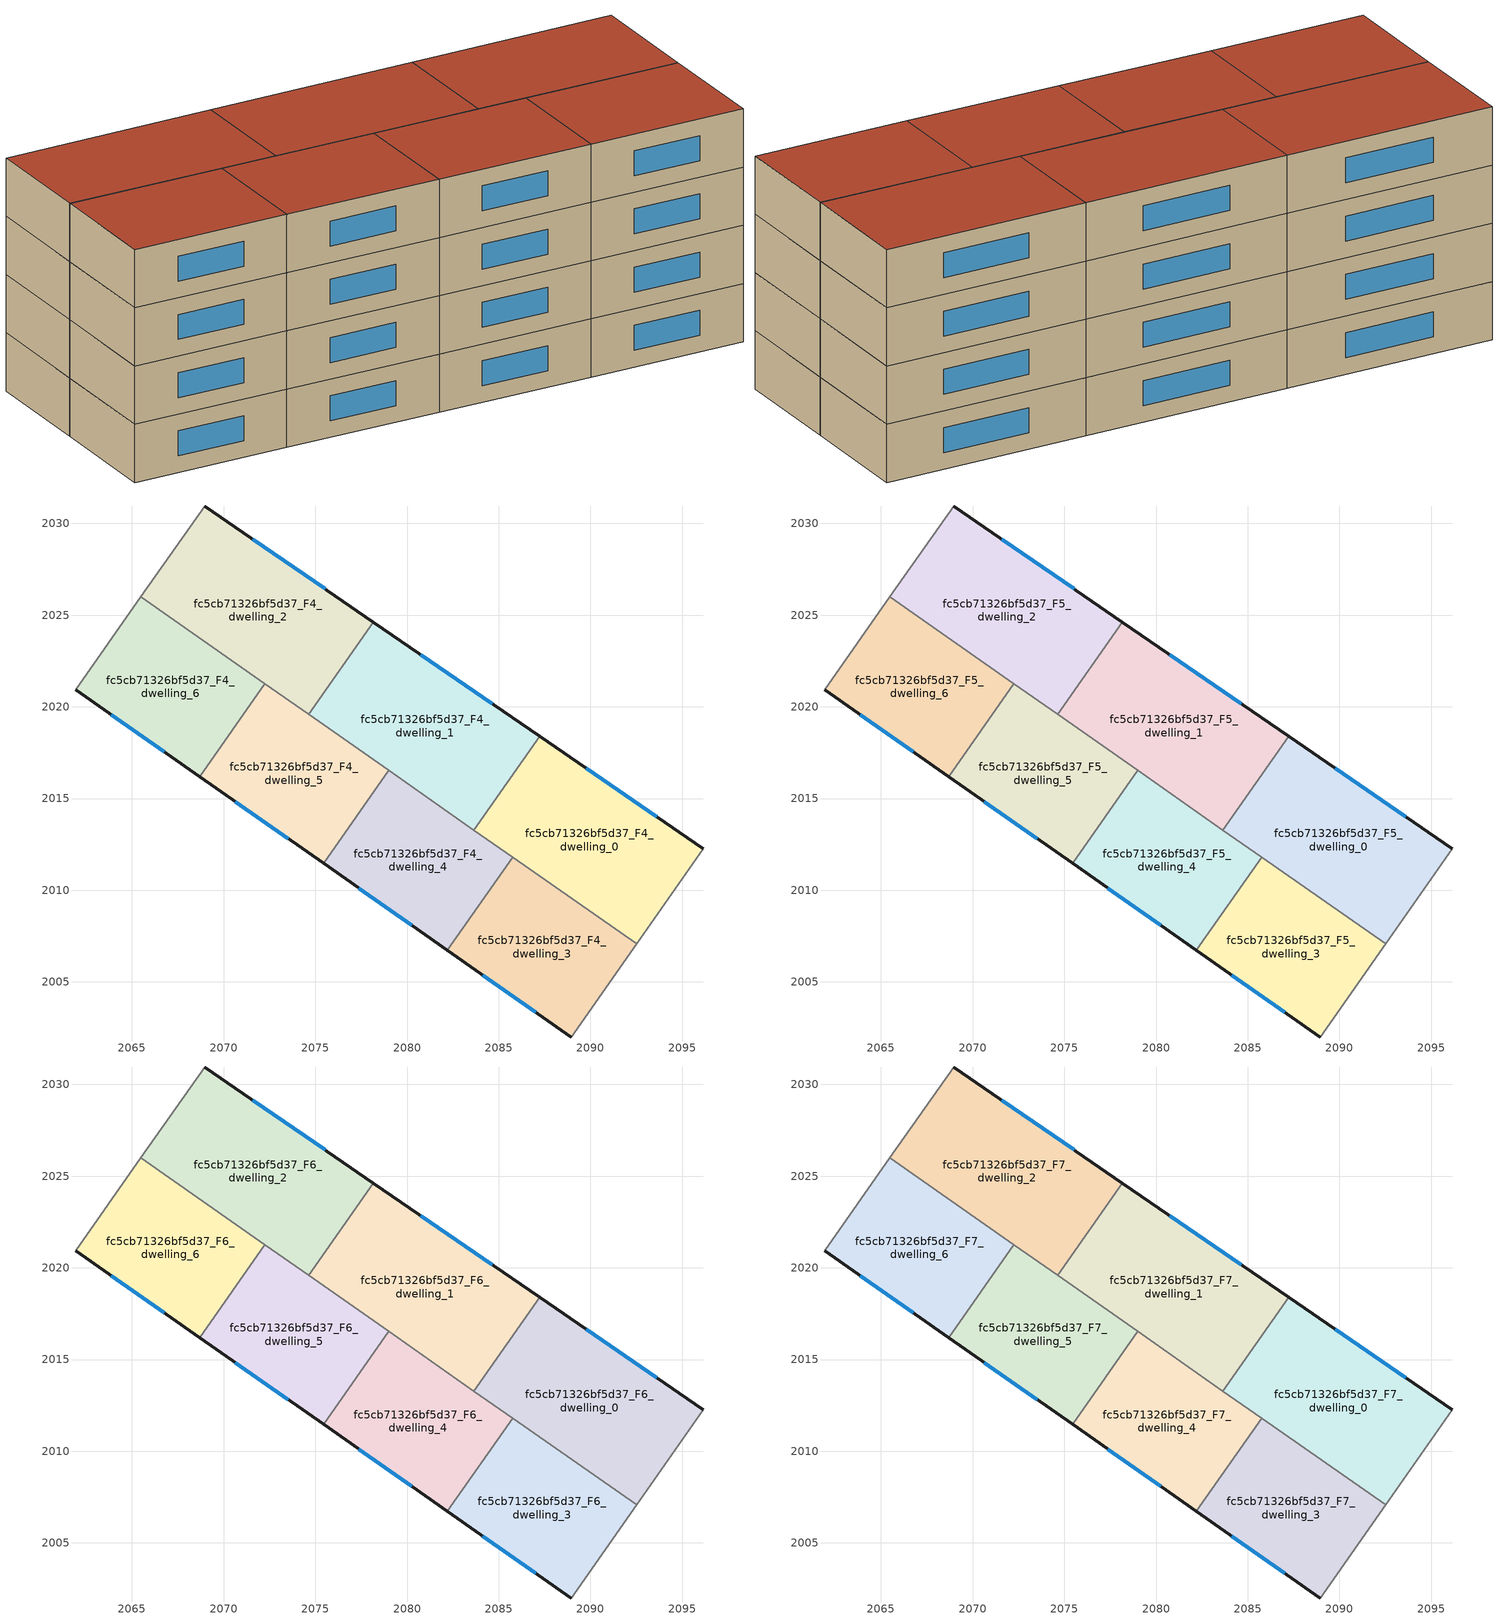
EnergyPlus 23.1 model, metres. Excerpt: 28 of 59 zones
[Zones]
fc5cb71326bf5d37_F4_dwelling_0
 floor to fc5cb71326bf5d37_F3_dwelling_0 (EU_floor_Construction): 2096.16,2012.26 2092.52,2007.07 2083.65,2013.28 2087.23,2018.4 z12
 wall outside (EU_wall_Construction): 2096.16,2012.26 2087.23,2018.4 z12:15
 wall adiabatic (EU_wall_Construction): 2092.52,2007.07 2096.16,2012.26 z12:15
 wall to fc5cb71326bf5d37_F4_dwelling_1 (EU_wall_Construction): 2087.23,2018.4 2083.65,2013.28 z12:15
 wall to fc5cb71326bf5d37_F4_dwelling_3 (EU_wall_Construction): 2085.76,2011.8 2092.52,2007.07 z12:15
 wall to fc5cb71326bf5d37_F4_dwelling_4 (EU_wall_Construction): 2083.65,2013.28 2085.76,2011.8 z12:15
 window (EU_Window_Construction): 2093.61,2014.01 2089.78,2016.64 z12.86:14.14
fc5cb71326bf5d37_F4_dwelling_1
 floor to fc5cb71326bf5d37_F3_dwelling_1 (EU_floor_Construction): 2087.23,2018.4 2083.65,2013.28 2074.64,2019.59 2078.17,2024.62 z12
 wall outside (EU_wall_Construction): 2087.23,2018.4 2078.17,2024.62 z12:15
 wall to fc5cb71326bf5d37_F4_dwelling_2 (EU_wall_Construction): 2078.17,2024.62 2074.64,2019.59 z12:15
 wall to fc5cb71326bf5d37_F4_dwelling_4 (EU_wall_Construction): 2079,2016.53 2083.65,2013.28 z12:15
 wall to fc5cb71326bf5d37_F4_dwelling_5 (EU_wall_Construction): 2074.64,2019.59 2079,2016.53 z12:15
 window (EU_Window_Construction): 2084.64,2020.18 2080.76,2022.84 z12.86:14.14
fc5cb71326bf5d37_F4_dwelling_2
 floor to fc5cb71326bf5d37_F3_dwelling_2 (EU_floor_Construction): 2078.17,2024.62 2074.64,2019.59 2065.49,2026 2068.97,2030.95 z12
 wall outside (EU_wall_Construction): 2078.17,2024.62 2068.97,2030.95 z12:15
 wall adiabatic (EU_wall_Construction): 2068.97,2030.95 2065.49,2026 z12:15
 wall to fc5cb71326bf5d37_F4_dwelling_6 (EU_wall_Construction): 2065.49,2026 2072.25,2021.27 z12:15
 wall to fc5cb71326bf5d37_F4_dwelling_5 (EU_wall_Construction): 2072.25,2021.27 2074.64,2019.59 z12:15
 window (EU_Window_Construction): 2075.54,2026.43 2071.6,2029.14 z12.86:14.14
fc5cb71326bf5d37_F4_dwelling_3
 floor to fc5cb71326bf5d37_F3_dwelling_3 (EU_floor_Construction): 2092.52,2007.07 2088.96,2002 2082.2,2006.72 2085.76,2011.8 z12
 wall outside (EU_wall_Construction): 2082.2,2006.72 2088.96,2002 z12:15
 wall adiabatic (EU_wall_Construction): 2088.96,2002 2092.52,2007.07 z12:15
 wall to fc5cb71326bf5d37_F4_dwelling_4 (EU_wall_Construction): 2085.76,2011.8 2082.2,2006.72 z12:15
 window (EU_Window_Construction): 2084.13,2005.37 2087.03,2003.35 z12.86:14.14
fc5cb71326bf5d37_F4_dwelling_4
 floor to fc5cb71326bf5d37_F3_dwelling_4 (EU_floor_Construction): 2085.76,2011.8 2082.2,2006.72 2075.45,2011.46 2079,2016.53 z12
 wall outside (EU_wall_Construction): 2075.45,2011.46 2082.2,2006.72 z12:15
 wall to fc5cb71326bf5d37_F4_dwelling_5 (EU_wall_Construction): 2079,2016.53 2075.45,2011.46 z12:15
 window (EU_Window_Construction): 2077.38,2010.11 2080.27,2008.08 z12.86:14.14
fc5cb71326bf5d37_F4_dwelling_5
 floor to fc5cb71326bf5d37_F3_dwelling_5 (EU_floor_Construction): 2079,2016.53 2075.45,2011.46 2068.69,2016.19 2072.25,2021.26 z12
 wall outside (EU_wall_Construction): 2068.69,2016.19 2075.45,2011.46 z12:15
 wall to fc5cb71326bf5d37_F4_dwelling_6 (EU_wall_Construction): 2072.25,2021.26 2068.69,2016.19 z12:15
 window (EU_Window_Construction): 2070.62,2014.84 2073.52,2012.81 z12.86:14.14
fc5cb71326bf5d37_F4_dwelling_6
 floor to fc5cb71326bf5d37_F3_dwelling_6 (EU_floor_Construction): 2072.25,2021.26 2068.69,2016.19 2061.93,2020.92 2065.49,2026 z12
 wall outside (EU_wall_Construction): 2061.93,2020.92 2068.69,2016.19 z12:15
 wall adiabatic (EU_wall_Construction): 2065.49,2026 2061.93,2020.92 z12:15
 window (EU_Window_Construction): 2063.86,2019.57 2066.76,2017.54 z12.86:14.14
fc5cb71326bf5d37_F5_dwelling_0
 floor to fc5cb71326bf5d37_F4_dwelling_0 (EU_floor_Construction): 2096.16,2012.26 2092.52,2007.07 2083.65,2013.28 2087.23,2018.4 z15
 wall outside (EU_wall_Construction): 2096.16,2012.26 2087.23,2018.4 z15:18
 wall adiabatic (EU_wall_Construction): 2092.52,2007.07 2096.16,2012.26 z15:18
 wall to fc5cb71326bf5d37_F5_dwelling_1 (EU_wall_Construction): 2087.23,2018.4 2083.65,2013.28 z15:18
 wall to fc5cb71326bf5d37_F5_dwelling_3 (EU_wall_Construction): 2085.76,2011.8 2092.52,2007.07 z15:18
 wall to fc5cb71326bf5d37_F5_dwelling_4 (EU_wall_Construction): 2083.65,2013.28 2085.76,2011.8 z15:18
 window (EU_Window_Construction): 2093.61,2014.01 2089.78,2016.64 z15.86:17.14
fc5cb71326bf5d37_F5_dwelling_1
 floor to fc5cb71326bf5d37_F4_dwelling_1 (EU_floor_Construction): 2087.23,2018.4 2083.65,2013.28 2074.64,2019.59 2078.17,2024.62 z15
 wall outside (EU_wall_Construction): 2087.23,2018.4 2078.17,2024.62 z15:18
 wall to fc5cb71326bf5d37_F5_dwelling_2 (EU_wall_Construction): 2078.17,2024.62 2074.64,2019.59 z15:18
 wall to fc5cb71326bf5d37_F5_dwelling_4 (EU_wall_Construction): 2079,2016.53 2083.65,2013.28 z15:18
 wall to fc5cb71326bf5d37_F5_dwelling_5 (EU_wall_Construction): 2074.64,2019.59 2079,2016.53 z15:18
 window (EU_Window_Construction): 2084.64,2020.18 2080.76,2022.84 z15.86:17.14
fc5cb71326bf5d37_F5_dwelling_2
 floor to fc5cb71326bf5d37_F4_dwelling_2 (EU_floor_Construction): 2078.17,2024.62 2074.64,2019.59 2065.49,2026 2068.97,2030.95 z15
 wall outside (EU_wall_Construction): 2078.17,2024.62 2068.97,2030.95 z15:18
 wall adiabatic (EU_wall_Construction): 2068.97,2030.95 2065.49,2026 z15:18
 wall to fc5cb71326bf5d37_F5_dwelling_6 (EU_wall_Construction): 2065.49,2026 2072.25,2021.27 z15:18
 wall to fc5cb71326bf5d37_F5_dwelling_5 (EU_wall_Construction): 2072.25,2021.27 2074.64,2019.59 z15:18
 window (EU_Window_Construction): 2075.54,2026.43 2071.6,2029.14 z15.86:17.14
fc5cb71326bf5d37_F5_dwelling_3
 floor to fc5cb71326bf5d37_F4_dwelling_3 (EU_floor_Construction): 2092.52,2007.07 2088.96,2002 2082.2,2006.72 2085.76,2011.8 z15
 wall outside (EU_wall_Construction): 2082.2,2006.72 2088.96,2002 z15:18
 wall adiabatic (EU_wall_Construction): 2088.96,2002 2092.52,2007.07 z15:18
 wall to fc5cb71326bf5d37_F5_dwelling_4 (EU_wall_Construction): 2085.76,2011.8 2082.2,2006.72 z15:18
 window (EU_Window_Construction): 2084.13,2005.37 2087.03,2003.35 z15.86:17.14
fc5cb71326bf5d37_F5_dwelling_4
 floor to fc5cb71326bf5d37_F4_dwelling_4 (EU_floor_Construction): 2085.76,2011.8 2082.2,2006.72 2075.45,2011.46 2079,2016.53 z15
 wall outside (EU_wall_Construction): 2075.45,2011.46 2082.2,2006.72 z15:18
 wall to fc5cb71326bf5d37_F5_dwelling_5 (EU_wall_Construction): 2079,2016.53 2075.45,2011.46 z15:18
 window (EU_Window_Construction): 2077.38,2010.11 2080.27,2008.08 z15.86:17.14
fc5cb71326bf5d37_F5_dwelling_5
 floor to fc5cb71326bf5d37_F4_dwelling_5 (EU_floor_Construction): 2079,2016.53 2075.45,2011.46 2068.69,2016.19 2072.25,2021.26 z15
 wall outside (EU_wall_Construction): 2068.69,2016.19 2075.45,2011.46 z15:18
 wall to fc5cb71326bf5d37_F5_dwelling_6 (EU_wall_Construction): 2072.25,2021.26 2068.69,2016.19 z15:18
 window (EU_Window_Construction): 2070.62,2014.84 2073.52,2012.81 z15.86:17.14
fc5cb71326bf5d37_F5_dwelling_6
 floor to fc5cb71326bf5d37_F4_dwelling_6 (EU_floor_Construction): 2072.25,2021.26 2068.69,2016.19 2061.93,2020.92 2065.49,2026 z15
 wall outside (EU_wall_Construction): 2061.93,2020.92 2068.69,2016.19 z15:18
 wall adiabatic (EU_wall_Construction): 2065.49,2026 2061.93,2020.92 z15:18
 window (EU_Window_Construction): 2063.86,2019.57 2066.76,2017.54 z15.86:17.14
fc5cb71326bf5d37_F6_dwelling_0
 floor to fc5cb71326bf5d37_F5_dwelling_0 (EU_floor_Construction): 2096.16,2012.26 2092.52,2007.07 2083.65,2013.28 2087.23,2018.4 z18
 wall outside (EU_wall_Construction): 2096.16,2012.26 2087.23,2018.4 z18:21
 wall adiabatic (EU_wall_Construction): 2092.52,2007.07 2096.16,2012.26 z18:21
 wall to fc5cb71326bf5d37_F6_dwelling_1 (EU_wall_Construction): 2087.23,2018.4 2083.65,2013.28 z18:21
 wall to fc5cb71326bf5d37_F6_dwelling_3 (EU_wall_Construction): 2085.76,2011.8 2092.52,2007.07 z18:21
 wall to fc5cb71326bf5d37_F6_dwelling_4 (EU_wall_Construction): 2083.65,2013.28 2085.76,2011.8 z18:21
 window (EU_Window_Construction): 2093.61,2014.01 2089.78,2016.64 z18.86:20.14
fc5cb71326bf5d37_F6_dwelling_1
 floor to fc5cb71326bf5d37_F5_dwelling_1 (EU_floor_Construction): 2087.23,2018.4 2083.65,2013.28 2074.64,2019.59 2078.17,2024.62 z18
 wall outside (EU_wall_Construction): 2087.23,2018.4 2078.17,2024.62 z18:21
 wall to fc5cb71326bf5d37_F6_dwelling_2 (EU_wall_Construction): 2078.17,2024.62 2074.64,2019.59 z18:21
 wall to fc5cb71326bf5d37_F6_dwelling_4 (EU_wall_Construction): 2079,2016.53 2083.65,2013.28 z18:21
 wall to fc5cb71326bf5d37_F6_dwelling_5 (EU_wall_Construction): 2074.64,2019.59 2079,2016.53 z18:21
 window (EU_Window_Construction): 2084.64,2020.18 2080.76,2022.84 z18.86:20.14
fc5cb71326bf5d37_F6_dwelling_2
 floor to fc5cb71326bf5d37_F5_dwelling_2 (EU_floor_Construction): 2078.17,2024.62 2074.64,2019.59 2065.49,2026 2068.97,2030.95 z18
 wall outside (EU_wall_Construction): 2078.17,2024.62 2068.97,2030.95 z18:21
 wall adiabatic (EU_wall_Construction): 2068.97,2030.95 2065.49,2026 z18:21
 wall to fc5cb71326bf5d37_F6_dwelling_6 (EU_wall_Construction): 2065.49,2026 2072.25,2021.27 z18:21
 wall to fc5cb71326bf5d37_F6_dwelling_5 (EU_wall_Construction): 2072.25,2021.27 2074.64,2019.59 z18:21
 window (EU_Window_Construction): 2075.54,2026.43 2071.6,2029.14 z18.86:20.14
fc5cb71326bf5d37_F6_dwelling_3
 floor to fc5cb71326bf5d37_F5_dwelling_3 (EU_floor_Construction): 2092.52,2007.07 2088.96,2002 2082.2,2006.72 2085.76,2011.8 z18
 wall outside (EU_wall_Construction): 2082.2,2006.72 2088.96,2002 z18:21
 wall adiabatic (EU_wall_Construction): 2088.96,2002 2092.52,2007.07 z18:21
 wall to fc5cb71326bf5d37_F6_dwelling_4 (EU_wall_Construction): 2085.76,2011.8 2082.2,2006.72 z18:21
 window (EU_Window_Construction): 2084.13,2005.37 2087.03,2003.35 z18.86:20.14
fc5cb71326bf5d37_F6_dwelling_4
 floor to fc5cb71326bf5d37_F5_dwelling_4 (EU_floor_Construction): 2085.76,2011.8 2082.2,2006.72 2075.45,2011.46 2079,2016.53 z18
 wall outside (EU_wall_Construction): 2075.45,2011.46 2082.2,2006.72 z18:21
 wall to fc5cb71326bf5d37_F6_dwelling_5 (EU_wall_Construction): 2079,2016.53 2075.45,2011.46 z18:21
 window (EU_Window_Construction): 2077.38,2010.11 2080.27,2008.08 z18.86:20.14
fc5cb71326bf5d37_F6_dwelling_5
 floor to fc5cb71326bf5d37_F5_dwelling_5 (EU_floor_Construction): 2079,2016.53 2075.45,2011.46 2068.69,2016.19 2072.25,2021.26 z18
 wall outside (EU_wall_Construction): 2068.69,2016.19 2075.45,2011.46 z18:21
 wall to fc5cb71326bf5d37_F6_dwelling_6 (EU_wall_Construction): 2072.25,2021.26 2068.69,2016.19 z18:21
 window (EU_Window_Construction): 2070.62,2014.84 2073.52,2012.81 z18.86:20.14
fc5cb71326bf5d37_F6_dwelling_6
 floor to fc5cb71326bf5d37_F5_dwelling_6 (EU_floor_Construction): 2072.25,2021.26 2068.69,2016.19 2061.93,2020.92 2065.49,2026 z18
 wall outside (EU_wall_Construction): 2061.93,2020.92 2068.69,2016.19 z18:21
 wall adiabatic (EU_wall_Construction): 2065.49,2026 2061.93,2020.92 z18:21
 window (EU_Window_Construction): 2063.86,2019.57 2066.76,2017.54 z18.86:20.14
fc5cb71326bf5d37_F7_dwelling_0
 floor to fc5cb71326bf5d37_F6_dwelling_0 (EU_floor_Construction): 2096.16,2012.26 2092.52,2007.07 2083.65,2013.28 2087.23,2018.4 z21
 wall outside (EU_wall_Construction): 2096.16,2012.26 2087.23,2018.4 z21:24
 wall adiabatic (EU_wall_Construction): 2092.52,2007.07 2096.16,2012.26 z21:24
 wall to fc5cb71326bf5d37_F7_dwelling_1 (EU_wall_Construction): 2087.23,2018.4 2083.65,2013.28 z21:24
 wall to fc5cb71326bf5d37_F7_dwelling_3 (EU_wall_Construction): 2085.76,2011.8 2092.52,2007.07 z21:24
 wall to fc5cb71326bf5d37_F7_dwelling_4 (EU_wall_Construction): 2083.65,2013.28 2085.76,2011.8 z21:24
 window (EU_Window_Construction): 2093.61,2014.01 2089.78,2016.64 z21.86:23.14
 roof outside (EU_roof_Construction): 2092.52,2007.07 2096.16,2012.26 2087.23,2018.4 2083.65,2013.28 z24
fc5cb71326bf5d37_F7_dwelling_1
 floor to fc5cb71326bf5d37_F6_dwelling_1 (EU_floor_Construction): 2087.23,2018.4 2083.65,2013.28 2074.64,2019.59 2078.17,2024.62 z21
 wall outside (EU_wall_Construction): 2087.23,2018.4 2078.17,2024.62 z21:24
 wall to fc5cb71326bf5d37_F7_dwelling_2 (EU_wall_Construction): 2078.17,2024.62 2074.64,2019.59 z21:24
 wall to fc5cb71326bf5d37_F7_dwelling_4 (EU_wall_Construction): 2079,2016.53 2083.65,2013.28 z21:24
 wall to fc5cb71326bf5d37_F7_dwelling_5 (EU_wall_Construction): 2074.64,2019.59 2079,2016.53 z21:24
 window (EU_Window_Construction): 2084.64,2020.18 2080.76,2022.84 z21.86:23.14
 roof outside (EU_roof_Construction): 2083.65,2013.28 2087.23,2018.4 2078.17,2024.62 2074.64,2019.59 z24
fc5cb71326bf5d37_F7_dwelling_2
 floor to fc5cb71326bf5d37_F6_dwelling_2 (EU_floor_Construction): 2078.17,2024.62 2074.64,2019.59 2065.49,2026 2068.97,2030.95 z21
 wall outside (EU_wall_Construction): 2078.17,2024.62 2068.97,2030.95 z21:24
 wall adiabatic (EU_wall_Construction): 2068.97,2030.95 2065.49,2026 z21:24
 wall to fc5cb71326bf5d37_F7_dwelling_6 (EU_wall_Construction): 2065.49,2026 2072.25,2021.27 z21:24
 wall to fc5cb71326bf5d37_F7_dwelling_5 (EU_wall_Construction): 2072.25,2021.27 2074.64,2019.59 z21:24
 window (EU_Window_Construction): 2075.54,2026.43 2071.6,2029.14 z21.86:23.14
 roof outside (EU_roof_Construction): 2074.64,2019.59 2078.17,2024.62 2068.97,2030.95 2065.49,2026 z24
fc5cb71326bf5d37_F7_dwelling_3
 floor to fc5cb71326bf5d37_F6_dwelling_3 (EU_floor_Construction): 2092.52,2007.07 2088.96,2002 2082.2,2006.72 2085.76,2011.8 z21
 wall outside (EU_wall_Construction): 2082.2,2006.72 2088.96,2002 z21:24
 wall adiabatic (EU_wall_Construction): 2088.96,2002 2092.52,2007.07 z21:24
 wall to fc5cb71326bf5d37_F7_dwelling_4 (EU_wall_Construction): 2085.76,2011.8 2082.2,2006.72 z21:24
 window (EU_Window_Construction): 2084.13,2005.37 2087.03,2003.35 z21.86:23.14
 roof outside (EU_roof_Construction): 2088.96,2002 2092.52,2007.07 2085.76,2011.8 2082.2,2006.72 z24
fc5cb71326bf5d37_F7_dwelling_4
 floor to fc5cb71326bf5d37_F6_dwelling_4 (EU_floor_Construction): 2085.76,2011.8 2082.2,2006.72 2075.45,2011.46 2079,2016.53 z21
 wall outside (EU_wall_Construction): 2075.45,2011.46 2082.2,2006.72 z21:24
 wall to fc5cb71326bf5d37_F7_dwelling_5 (EU_wall_Construction): 2079,2016.53 2075.45,2011.46 z21:24
 window (EU_Window_Construction): 2077.38,2010.11 2080.27,2008.08 z21.86:23.14
 roof outside (EU_roof_Construction): 2082.2,2006.72 2085.76,2011.8 2079,2016.53 2075.45,2011.46 z24
fc5cb71326bf5d37_F7_dwelling_5
 floor to fc5cb71326bf5d37_F6_dwelling_5 (EU_floor_Construction): 2079,2016.53 2075.45,2011.46 2068.69,2016.19 2072.25,2021.26 z21
 wall outside (EU_wall_Construction): 2068.69,2016.19 2075.45,2011.46 z21:24
 wall to fc5cb71326bf5d37_F7_dwelling_6 (EU_wall_Construction): 2072.25,2021.26 2068.69,2016.19 z21:24
 window (EU_Window_Construction): 2070.62,2014.84 2073.52,2012.81 z21.86:23.14
 roof outside (EU_roof_Construction): 2075.45,2011.46 2079,2016.53 2072.25,2021.26 2068.69,2016.19 z24
fc5cb71326bf5d37_F7_dwelling_6
 floor to fc5cb71326bf5d37_F6_dwelling_6 (EU_floor_Construction): 2072.25,2021.26 2068.69,2016.19 2061.93,2020.92 2065.49,2026 z21
 wall outside (EU_wall_Construction): 2061.93,2020.92 2068.69,2016.19 z21:24
 wall adiabatic (EU_wall_Construction): 2065.49,2026 2061.93,2020.92 z21:24
 window (EU_Window_Construction): 2063.86,2019.57 2066.76,2017.54 z21.86:23.14
 roof outside (EU_roof_Construction): 2068.69,2016.19 2072.25,2021.26 2065.49,2026 2061.93,2020.92 z24
[Building]
EU S2 Campaign: North Axis=0; Terrain=City; Solar Distribution=FullExterior
[Site:Location]
Helsinki-Vantaa.AP: Latitude=60.317; Longitude=24.963; Time Zone=2; Elevation=54.6
[SizingPeriod:WeatherFileDays]
AnnualSizingPeriod: Begin Month=1; Begin Day of Month=1; End Month=12; End Day of Month=31; Day of Week for Start Day=Monday; Use Weather File Daylight Saving Period=No; Use Weather File Rain and Snow Indicators=No
[MATERIAL]
EU_InternalMass_Material: Roughness=MediumRough; Thickness=0.1; Conductivity=1; Density=1800; Specific Heat=900; Thermal Absorptance=0.9; Solar Absorptance=0.7; Visible Absorptance=0.7
[MATERIAL:NOMASS] Roughness=MediumRough; Thermal Absorptance=0.9; Solar Absorptance=0.7; Visible Absorptance=0.7
Name | Thermal Resistance
EU_wall_NoMass | 1.10183
EU_roof_NoMass; EU_floor_NoMass | 1.70606
[WINDOWMATERIAL:SIMPLEGLAZINGSYSTEM]
EU_Window_SimpleGlazing: UFactor=3.11035; Solar Heat Gain Coefficient=0.8; Visible Transmittance=0.8
[CONSTRUCTION]
EU_wall_Construction: EU_wall_NoMass
EU_roof_Construction: EU_roof_NoMass
EU_floor_Construction: EU_floor_NoMass
EU_Window_Construction: EU_Window_SimpleGlazing
EU_InternalMass_Construction: EU_InternalMass_Material
[ZONE] Type=1; Multiplier=1; Ceiling Height=autocalculate; Floor Area=autocalculate; Part of Total Floor Area=Yes
Name | Volume
fc5cb71326bf5d37_F4_dwelling_0; fc5cb71326bf5d37_F5_dwelling_0; fc5cb71326bf5d37_F6_dwelling_0; fc5cb71326bf5d37_F7_dwelling_0 | 204.476
fc5cb71326bf5d37_F4_dwelling_1; fc5cb71326bf5d37_F5_dwelling_1; fc5cb71326bf5d37_F6_dwelling_1; fc5cb71326bf5d37_F7_dwelling_1 | 204.459
fc5cb71326bf5d37_F4_dwelling_2; fc5cb71326bf5d37_F5_dwelling_2; fc5cb71326bf5d37_F6_dwelling_2; fc5cb71326bf5d37_F7_dwelling_2 | 204.473
fc5cb71326bf5d37_F4_dwelling_3; fc5cb71326bf5d37_F5_dwelling_3; fc5cb71326bf5d37_F6_dwelling_3; fc5cb71326bf5d37_F7_dwelling_3; fc5cb71326bf5d37_F4_dwelling_6; fc5cb71326bf5d37_F5_dwelling_6; fc5cb71326bf5d37_F6_dwelling_6; fc5cb71326bf5d37_F7_dwelling_6 | 153.36
fc5cb71326bf5d37_F4_dwelling_4; fc5cb71326bf5d37_F5_dwelling_4; fc5cb71326bf5d37_F6_dwelling_4; fc5cb71326bf5d37_F7_dwelling_4; fc5cb71326bf5d37_F4_dwelling_5; fc5cb71326bf5d37_F5_dwelling_5; fc5cb71326bf5d37_F6_dwelling_5; fc5cb71326bf5d37_F7_dwelling_5 | 153.352
[INTERNALMASS] Construction=EU_InternalMass_Construction
Name | Zone or ZoneList | Surface Area
fc5cb71326bf5d37_F4_dwelling_0_EU_InternalMass | fc5cb71326bf5d37_F4_dwelling_0 | 68.1588
fc5cb71326bf5d37_F4_dwelling_1_EU_InternalMass | fc5cb71326bf5d37_F4_dwelling_1 | 68.1529
fc5cb71326bf5d37_F4_dwelling_2_EU_InternalMass | fc5cb71326bf5d37_F4_dwelling_2 | 68.1575
fc5cb71326bf5d37_F4_dwelling_3_EU_InternalMass | fc5cb71326bf5d37_F4_dwelling_3 | 51.1199
fc5cb71326bf5d37_F4_dwelling_4_EU_InternalMass | fc5cb71326bf5d37_F4_dwelling_4 | 51.1171
fc5cb71326bf5d37_F4_dwelling_5_EU_InternalMass | fc5cb71326bf5d37_F4_dwelling_5 | 51.1173
fc5cb71326bf5d37_F4_dwelling_6_EU_InternalMass | fc5cb71326bf5d37_F4_dwelling_6 | 51.1199
fc5cb71326bf5d37_F5_dwelling_0_EU_InternalMass | fc5cb71326bf5d37_F5_dwelling_0 | 68.1588
fc5cb71326bf5d37_F5_dwelling_1_EU_InternalMass | fc5cb71326bf5d37_F5_dwelling_1 | 68.1529
fc5cb71326bf5d37_F5_dwelling_2_EU_InternalMass | fc5cb71326bf5d37_F5_dwelling_2 | 68.1575
fc5cb71326bf5d37_F5_dwelling_3_EU_InternalMass | fc5cb71326bf5d37_F5_dwelling_3 | 51.1199
fc5cb71326bf5d37_F5_dwelling_4_EU_InternalMass | fc5cb71326bf5d37_F5_dwelling_4 | 51.1171
fc5cb71326bf5d37_F5_dwelling_5_EU_InternalMass | fc5cb71326bf5d37_F5_dwelling_5 | 51.1173
fc5cb71326bf5d37_F5_dwelling_6_EU_InternalMass | fc5cb71326bf5d37_F5_dwelling_6 | 51.1199
fc5cb71326bf5d37_F6_dwelling_0_EU_InternalMass | fc5cb71326bf5d37_F6_dwelling_0 | 68.1588
fc5cb71326bf5d37_F6_dwelling_1_EU_InternalMass | fc5cb71326bf5d37_F6_dwelling_1 | 68.1529
fc5cb71326bf5d37_F6_dwelling_2_EU_InternalMass | fc5cb71326bf5d37_F6_dwelling_2 | 68.1575
fc5cb71326bf5d37_F6_dwelling_3_EU_InternalMass | fc5cb71326bf5d37_F6_dwelling_3 | 51.1199
fc5cb71326bf5d37_F6_dwelling_4_EU_InternalMass | fc5cb71326bf5d37_F6_dwelling_4 | 51.1171
fc5cb71326bf5d37_F6_dwelling_5_EU_InternalMass | fc5cb71326bf5d37_F6_dwelling_5 | 51.1173
fc5cb71326bf5d37_F6_dwelling_6_EU_InternalMass | fc5cb71326bf5d37_F6_dwelling_6 | 51.1199
fc5cb71326bf5d37_F7_dwelling_0_EU_InternalMass | fc5cb71326bf5d37_F7_dwelling_0 | 68.1588
fc5cb71326bf5d37_F7_dwelling_1_EU_InternalMass | fc5cb71326bf5d37_F7_dwelling_1 | 68.1529
fc5cb71326bf5d37_F7_dwelling_2_EU_InternalMass | fc5cb71326bf5d37_F7_dwelling_2 | 68.1575
fc5cb71326bf5d37_F7_dwelling_3_EU_InternalMass | fc5cb71326bf5d37_F7_dwelling_3 | 51.1199
fc5cb71326bf5d37_F7_dwelling_4_EU_InternalMass | fc5cb71326bf5d37_F7_dwelling_4 | 51.1171
fc5cb71326bf5d37_F7_dwelling_5_EU_InternalMass | fc5cb71326bf5d37_F7_dwelling_5 | 51.1173
fc5cb71326bf5d37_F7_dwelling_6_EU_InternalMass | fc5cb71326bf5d37_F7_dwelling_6 | 51.1199
[OTHEREQUIPMENT] Fuel Type=Electricity; Design Level Calculation Method=Watts/Area; Power per Zone Floor Area=1; Fraction Latent=0; Fraction Radiant=0; Fraction Lost=0; Carbon Dioxide Generation Rate=0; EndUse Subcategory=EU_Step8_InternalGains
Name | Zone or ZoneList or Space or SpaceList | Schedule
EU_Step8_InternalGain_fc5cb71326bf5d37_F4_dwelling_0_f000 | fc5cb71326bf5d37_F4_dwelling_0 | EU_Step8_GainSchedule_fc5cb71326bf5d37_F4_dwelling_0_f000
EU_Step8_InternalGain_fc5cb71326bf5d37_F4_dwelling_1_f000 | fc5cb71326bf5d37_F4_dwelling_1 | EU_Step8_GainSchedule_fc5cb71326bf5d37_F4_dwelling_1_f000
EU_Step8_InternalGain_fc5cb71326bf5d37_F4_dwelling_2_f000 | fc5cb71326bf5d37_F4_dwelling_2 | EU_Step8_GainSchedule_fc5cb71326bf5d37_F4_dwelling_2_f000
EU_Step8_InternalGain_fc5cb71326bf5d37_F4_dwelling_3_f000 | fc5cb71326bf5d37_F4_dwelling_3 | EU_Step8_GainSchedule_fc5cb71326bf5d37_F4_dwelling_3_f000
EU_Step8_InternalGain_fc5cb71326bf5d37_F4_dwelling_4_f000 | fc5cb71326bf5d37_F4_dwelling_4 | EU_Step8_GainSchedule_fc5cb71326bf5d37_F4_dwelling_4_f000
EU_Step8_InternalGain_fc5cb71326bf5d37_F4_dwelling_5_f000 | fc5cb71326bf5d37_F4_dwelling_5 | EU_Step8_GainSchedule_fc5cb71326bf5d37_F4_dwelling_5_f000
EU_Step8_InternalGain_fc5cb71326bf5d37_F4_dwelling_6_f000 | fc5cb71326bf5d37_F4_dwelling_6 | EU_Step8_GainSchedule_fc5cb71326bf5d37_F4_dwelling_6_f000
EU_Step8_InternalGain_fc5cb71326bf5d37_F5_dwelling_0_f000 | fc5cb71326bf5d37_F5_dwelling_0 | EU_Step8_GainSchedule_fc5cb71326bf5d37_F5_dwelling_0_f000
EU_Step8_InternalGain_fc5cb71326bf5d37_F5_dwelling_1_f000 | fc5cb71326bf5d37_F5_dwelling_1 | EU_Step8_GainSchedule_fc5cb71326bf5d37_F5_dwelling_1_f000
EU_Step8_InternalGain_fc5cb71326bf5d37_F5_dwelling_2_f000 | fc5cb71326bf5d37_F5_dwelling_2 | EU_Step8_GainSchedule_fc5cb71326bf5d37_F5_dwelling_2_f000
EU_Step8_InternalGain_fc5cb71326bf5d37_F5_dwelling_3_f000 | fc5cb71326bf5d37_F5_dwelling_3 | EU_Step8_GainSchedule_fc5cb71326bf5d37_F5_dwelling_3_f000
EU_Step8_InternalGain_fc5cb71326bf5d37_F5_dwelling_4_f000 | fc5cb71326bf5d37_F5_dwelling_4 | EU_Step8_GainSchedule_fc5cb71326bf5d37_F5_dwelling_4_f000
EU_Step8_InternalGain_fc5cb71326bf5d37_F5_dwelling_5_f000 | fc5cb71326bf5d37_F5_dwelling_5 | EU_Step8_GainSchedule_fc5cb71326bf5d37_F5_dwelling_5_f000
EU_Step8_InternalGain_fc5cb71326bf5d37_F5_dwelling_6_f000 | fc5cb71326bf5d37_F5_dwelling_6 | EU_Step8_GainSchedule_fc5cb71326bf5d37_F5_dwelling_6_f000
EU_Step8_InternalGain_fc5cb71326bf5d37_F6_dwelling_0_f000 | fc5cb71326bf5d37_F6_dwelling_0 | EU_Step8_GainSchedule_fc5cb71326bf5d37_F6_dwelling_0_f000
EU_Step8_InternalGain_fc5cb71326bf5d37_F6_dwelling_1_f000 | fc5cb71326bf5d37_F6_dwelling_1 | EU_Step8_GainSchedule_fc5cb71326bf5d37_F6_dwelling_1_f000
EU_Step8_InternalGain_fc5cb71326bf5d37_F6_dwelling_2_f000 | fc5cb71326bf5d37_F6_dwelling_2 | EU_Step8_GainSchedule_fc5cb71326bf5d37_F6_dwelling_2_f000
EU_Step8_InternalGain_fc5cb71326bf5d37_F6_dwelling_3_f000 | fc5cb71326bf5d37_F6_dwelling_3 | EU_Step8_GainSchedule_fc5cb71326bf5d37_F6_dwelling_3_f000
EU_Step8_InternalGain_fc5cb71326bf5d37_F6_dwelling_4_f000 | fc5cb71326bf5d37_F6_dwelling_4 | EU_Step8_GainSchedule_fc5cb71326bf5d37_F6_dwelling_4_f000
EU_Step8_InternalGain_fc5cb71326bf5d37_F6_dwelling_5_f000 | fc5cb71326bf5d37_F6_dwelling_5 | EU_Step8_GainSchedule_fc5cb71326bf5d37_F6_dwelling_5_f000
EU_Step8_InternalGain_fc5cb71326bf5d37_F6_dwelling_6_f000 | fc5cb71326bf5d37_F6_dwelling_6 | EU_Step8_GainSchedule_fc5cb71326bf5d37_F6_dwelling_6_f000
EU_Step8_InternalGain_fc5cb71326bf5d37_F7_dwelling_0_f000 | fc5cb71326bf5d37_F7_dwelling_0 | EU_Step8_GainSchedule_fc5cb71326bf5d37_F7_dwelling_0_f000
EU_Step8_InternalGain_fc5cb71326bf5d37_F7_dwelling_1_f000 | fc5cb71326bf5d37_F7_dwelling_1 | EU_Step8_GainSchedule_fc5cb71326bf5d37_F7_dwelling_1_f000
EU_Step8_InternalGain_fc5cb71326bf5d37_F7_dwelling_2_f000 | fc5cb71326bf5d37_F7_dwelling_2 | EU_Step8_GainSchedule_fc5cb71326bf5d37_F7_dwelling_2_f000
EU_Step8_InternalGain_fc5cb71326bf5d37_F7_dwelling_3_f000 | fc5cb71326bf5d37_F7_dwelling_3 | EU_Step8_GainSchedule_fc5cb71326bf5d37_F7_dwelling_3_f000
EU_Step8_InternalGain_fc5cb71326bf5d37_F7_dwelling_4_f000 | fc5cb71326bf5d37_F7_dwelling_4 | EU_Step8_GainSchedule_fc5cb71326bf5d37_F7_dwelling_4_f000
EU_Step8_InternalGain_fc5cb71326bf5d37_F7_dwelling_5_f000 | fc5cb71326bf5d37_F7_dwelling_5 | EU_Step8_GainSchedule_fc5cb71326bf5d37_F7_dwelling_5_f000
EU_Step8_InternalGain_fc5cb71326bf5d37_F7_dwelling_6_f000 | fc5cb71326bf5d37_F7_dwelling_6 | EU_Step8_GainSchedule_fc5cb71326bf5d37_F7_dwelling_6_f000
[ZONEVENTILATION:DESIGNFLOWRATE] Schedule=EU_AlwaysOn; Design Flow Rate Calculation Method=AirChanges/Hour; Air Changes per Hour=0.756316; Ventilation Type=Natural; Fan Pressure Rise=0; Fan Total Efficiency=1; Constant Term Coefficient=1; Temperature Term Coefficient=0; Velocity Term Coefficient=0; Velocity Squared Term Coefficient=0; Minimum Indoor Temperature=-100; Maximum Indoor Temperature=100; Delta Temperature=-100; Minimum Outdoor Temperature=-100; Maximum Outdoor Temperature=100; Maximum Wind Speed=40
Name | Zone or ZoneList or Space or SpaceList
EU_ConstantAir_fc5cb71326bf5d37_F4_dwelling_0 | fc5cb71326bf5d37_F4_dwelling_0
EU_ConstantAir_fc5cb71326bf5d37_F4_dwelling_1 | fc5cb71326bf5d37_F4_dwelling_1
EU_ConstantAir_fc5cb71326bf5d37_F4_dwelling_2 | fc5cb71326bf5d37_F4_dwelling_2
EU_ConstantAir_fc5cb71326bf5d37_F4_dwelling_3 | fc5cb71326bf5d37_F4_dwelling_3
EU_ConstantAir_fc5cb71326bf5d37_F4_dwelling_4 | fc5cb71326bf5d37_F4_dwelling_4
EU_ConstantAir_fc5cb71326bf5d37_F4_dwelling_5 | fc5cb71326bf5d37_F4_dwelling_5
EU_ConstantAir_fc5cb71326bf5d37_F4_dwelling_6 | fc5cb71326bf5d37_F4_dwelling_6
EU_ConstantAir_fc5cb71326bf5d37_F5_dwelling_0 | fc5cb71326bf5d37_F5_dwelling_0
EU_ConstantAir_fc5cb71326bf5d37_F5_dwelling_1 | fc5cb71326bf5d37_F5_dwelling_1
EU_ConstantAir_fc5cb71326bf5d37_F5_dwelling_2 | fc5cb71326bf5d37_F5_dwelling_2
EU_ConstantAir_fc5cb71326bf5d37_F5_dwelling_3 | fc5cb71326bf5d37_F5_dwelling_3
EU_ConstantAir_fc5cb71326bf5d37_F5_dwelling_4 | fc5cb71326bf5d37_F5_dwelling_4
EU_ConstantAir_fc5cb71326bf5d37_F5_dwelling_5 | fc5cb71326bf5d37_F5_dwelling_5
EU_ConstantAir_fc5cb71326bf5d37_F5_dwelling_6 | fc5cb71326bf5d37_F5_dwelling_6
EU_ConstantAir_fc5cb71326bf5d37_F6_dwelling_0 | fc5cb71326bf5d37_F6_dwelling_0
EU_ConstantAir_fc5cb71326bf5d37_F6_dwelling_1 | fc5cb71326bf5d37_F6_dwelling_1
EU_ConstantAir_fc5cb71326bf5d37_F6_dwelling_2 | fc5cb71326bf5d37_F6_dwelling_2
EU_ConstantAir_fc5cb71326bf5d37_F6_dwelling_3 | fc5cb71326bf5d37_F6_dwelling_3
EU_ConstantAir_fc5cb71326bf5d37_F6_dwelling_4 | fc5cb71326bf5d37_F6_dwelling_4
EU_ConstantAir_fc5cb71326bf5d37_F6_dwelling_5 | fc5cb71326bf5d37_F6_dwelling_5
EU_ConstantAir_fc5cb71326bf5d37_F6_dwelling_6 | fc5cb71326bf5d37_F6_dwelling_6
EU_ConstantAir_fc5cb71326bf5d37_F7_dwelling_0 | fc5cb71326bf5d37_F7_dwelling_0
EU_ConstantAir_fc5cb71326bf5d37_F7_dwelling_1 | fc5cb71326bf5d37_F7_dwelling_1
EU_ConstantAir_fc5cb71326bf5d37_F7_dwelling_2 | fc5cb71326bf5d37_F7_dwelling_2
EU_ConstantAir_fc5cb71326bf5d37_F7_dwelling_3 | fc5cb71326bf5d37_F7_dwelling_3
EU_ConstantAir_fc5cb71326bf5d37_F7_dwelling_4 | fc5cb71326bf5d37_F7_dwelling_4
EU_ConstantAir_fc5cb71326bf5d37_F7_dwelling_5 | fc5cb71326bf5d37_F7_dwelling_5
EU_ConstantAir_fc5cb71326bf5d37_F7_dwelling_6 | fc5cb71326bf5d37_F7_dwelling_6
[HVACTEMPLATE:THERMOSTAT] Constant Heating Setpoint=20; Constant Cooling Setpoint=50
EU_HeatOnly_fc5cb71326bf5d37_F2_dwelling_5; EU_HeatOnly_fc5cb71326bf5d37_F2_dwelling_6; EU_HeatOnly_fc5cb71326bf5d37_F2_dwelling_7; EU_HeatOnly_fc5cb71326bf5d37_F3_dwelling_0; EU_HeatOnly_fc5cb71326bf5d37_F3_dwelling_1; EU_HeatOnly_fc5cb71326bf5d37_F3_dwelling_2; EU_HeatOnly_fc5cb71326bf5d37_F3_dwelling_3; EU_HeatOnly_fc5cb71326bf5d37_F3_dwelling_4; EU_HeatOnly_fc5cb71326bf5d37_F3_dwelling_5; EU_HeatOnly_fc5cb71326bf5d37_F3_dwelling_6; EU_HeatOnly_fc5cb71326bf5d37_F4_dwelling_0; EU_HeatOnly_fc5cb71326bf5d37_F4_dwelling_1; EU_HeatOnly_fc5cb71326bf5d37_F4_dwelling_2; EU_HeatOnly_fc5cb71326bf5d37_F4_dwelling_3; EU_HeatOnly_fc5cb71326bf5d37_F4_dwelling_4; EU_HeatOnly_fc5cb71326bf5d37_F4_dwelling_5; EU_HeatOnly_fc5cb71326bf5d37_F4_dwelling_6; EU_HeatOnly_fc5cb71326bf5d37_F5_dwelling_0; EU_HeatOnly_fc5cb71326bf5d37_F5_dwelling_1; EU_HeatOnly_fc5cb71326bf5d37_F5_dwelling_2; EU_HeatOnly_fc5cb71326bf5d37_F5_dwelling_3; EU_HeatOnly_fc5cb71326bf5d37_F5_dwelling_4; EU_HeatOnly_fc5cb71326bf5d37_F5_dwelling_5; EU_HeatOnly_fc5cb71326bf5d37_F5_dwelling_6; EU_HeatOnly_fc5cb71326bf5d37_F6_dwelling_0; EU_HeatOnly_fc5cb71326bf5d37_F6_dwelling_1; EU_HeatOnly_fc5cb71326bf5d37_F6_dwelling_2; EU_HeatOnly_fc5cb71326bf5d37_F6_dwelling_3; EU_HeatOnly_fc5cb71326bf5d37_F6_dwelling_4; EU_HeatOnly_fc5cb71326bf5d37_F6_dwelling_5; EU_HeatOnly_fc5cb71326bf5d37_F6_dwelling_6; EU_HeatOnly_fc5cb71326bf5d37_F7_dwelling_0; EU_HeatOnly_fc5cb71326bf5d37_F7_dwelling_1; EU_HeatOnly_fc5cb71326bf5d37_F7_dwelling_2; EU_HeatOnly_fc5cb71326bf5d37_F7_dwelling_3; EU_HeatOnly_fc5cb71326bf5d37_F7_dwelling_4; EU_HeatOnly_fc5cb71326bf5d37_F7_dwelling_5; EU_HeatOnly_fc5cb71326bf5d37_F7_dwelling_6
[HVACTEMPLATE:ZONE:IDEALLOADSAIRSYSTEM] System Availability Schedule=EU_AlwaysOn; Maximum Heating Supply Air Temperature=50; Minimum Cooling Supply Air Temperature=13; Maximum Heating Supply Air Humidity Ratio=0.0156; Minimum Cooling Supply Air Humidity Ratio=0.0077; Heating Limit=NoLimit; Cooling Limit=NoLimit; Heating Availability Schedule=EU_AlwaysOn; Cooling Availability Schedule=EU_CoolingOff; Dehumidification Control Type=ConstantSensibleHeatRatio; Cooling Sensible Heat Ratio=0.7; Dehumidification Setpoint=60; Humidification Control Type=None; Humidification Setpoint=30; Outdoor Air Method=None; Outdoor Air Flow Rate per Person=0.00944; Outdoor Air Flow Rate per Zone Floor Area=0; Outdoor Air Flow Rate per Zone=0; Demand Controlled Ventilation Type=None; Outdoor Air Economizer Type=NoEconomizer; Heat Recovery Type=None; Sensible Heat Recovery Effectiveness=0.7; Latent Heat Recovery Effectiveness=0.65
Name | Template Thermostat
fc5cb71326bf5d37_F4_dwelling_0 | EU_HeatOnly_fc5cb71326bf5d37_F4_dwelling_0
fc5cb71326bf5d37_F4_dwelling_1 | EU_HeatOnly_fc5cb71326bf5d37_F4_dwelling_1
fc5cb71326bf5d37_F4_dwelling_2 | EU_HeatOnly_fc5cb71326bf5d37_F4_dwelling_2
fc5cb71326bf5d37_F4_dwelling_3 | EU_HeatOnly_fc5cb71326bf5d37_F4_dwelling_3
fc5cb71326bf5d37_F4_dwelling_4 | EU_HeatOnly_fc5cb71326bf5d37_F4_dwelling_4
fc5cb71326bf5d37_F4_dwelling_5 | EU_HeatOnly_fc5cb71326bf5d37_F4_dwelling_5
fc5cb71326bf5d37_F4_dwelling_6 | EU_HeatOnly_fc5cb71326bf5d37_F4_dwelling_6
fc5cb71326bf5d37_F5_dwelling_0 | EU_HeatOnly_fc5cb71326bf5d37_F5_dwelling_0
fc5cb71326bf5d37_F5_dwelling_1 | EU_HeatOnly_fc5cb71326bf5d37_F5_dwelling_1
fc5cb71326bf5d37_F5_dwelling_2 | EU_HeatOnly_fc5cb71326bf5d37_F5_dwelling_2
fc5cb71326bf5d37_F5_dwelling_3 | EU_HeatOnly_fc5cb71326bf5d37_F5_dwelling_3
fc5cb71326bf5d37_F5_dwelling_4 | EU_HeatOnly_fc5cb71326bf5d37_F5_dwelling_4
fc5cb71326bf5d37_F5_dwelling_5 | EU_HeatOnly_fc5cb71326bf5d37_F5_dwelling_5
fc5cb71326bf5d37_F5_dwelling_6 | EU_HeatOnly_fc5cb71326bf5d37_F5_dwelling_6
fc5cb71326bf5d37_F6_dwelling_0 | EU_HeatOnly_fc5cb71326bf5d37_F6_dwelling_0
fc5cb71326bf5d37_F6_dwelling_1 | EU_HeatOnly_fc5cb71326bf5d37_F6_dwelling_1
fc5cb71326bf5d37_F6_dwelling_2 | EU_HeatOnly_fc5cb71326bf5d37_F6_dwelling_2
fc5cb71326bf5d37_F6_dwelling_3 | EU_HeatOnly_fc5cb71326bf5d37_F6_dwelling_3
fc5cb71326bf5d37_F6_dwelling_4 | EU_HeatOnly_fc5cb71326bf5d37_F6_dwelling_4
fc5cb71326bf5d37_F6_dwelling_5 | EU_HeatOnly_fc5cb71326bf5d37_F6_dwelling_5
fc5cb71326bf5d37_F6_dwelling_6 | EU_HeatOnly_fc5cb71326bf5d37_F6_dwelling_6
fc5cb71326bf5d37_F7_dwelling_0 | EU_HeatOnly_fc5cb71326bf5d37_F7_dwelling_0
fc5cb71326bf5d37_F7_dwelling_1 | EU_HeatOnly_fc5cb71326bf5d37_F7_dwelling_1
fc5cb71326bf5d37_F7_dwelling_2 | EU_HeatOnly_fc5cb71326bf5d37_F7_dwelling_2
fc5cb71326bf5d37_F7_dwelling_3 | EU_HeatOnly_fc5cb71326bf5d37_F7_dwelling_3
fc5cb71326bf5d37_F7_dwelling_4 | EU_HeatOnly_fc5cb71326bf5d37_F7_dwelling_4
fc5cb71326bf5d37_F7_dwelling_5 | EU_HeatOnly_fc5cb71326bf5d37_F7_dwelling_5
fc5cb71326bf5d37_F7_dwelling_6 | EU_HeatOnly_fc5cb71326bf5d37_F7_dwelling_6
[SIZING:ZONE] Zone Cooling Design Supply Air Temperature Input Method=SupplyAirTemperature; Zone Cooling Design Supply Air Temperature=13; Zone Heating Design Supply Air Temperature Input Method=SupplyAirTemperature; Zone Heating Design Supply Air Temperature=50; Zone Cooling Design Supply Air Humidity Ratio=0.008; Zone Heating Design Supply Air Humidity Ratio=0.008; Cooling Design Air Flow Method=DesignDay; Cooling Design Air Flow Rate=0; Cooling Minimum Air Flow per Zone Floor Area=0.000762; Cooling Minimum Air Flow=0; Cooling Minimum Air Flow Fraction=0.2; Heating Design Air Flow Method=DesignDay; Heating Design Air Flow Rate=0; Heating Maximum Air Flow per Zone Floor Area=0.002032; Heating Maximum Air Flow=0.141576; Heating Maximum Air Flow Fraction=0.3; Account for Dedicated Outdoor Air System=No; Dedicated Outdoor Air System Control Strategy=NeutralSupplyAir; Dedicated Outdoor Air Low Setpoint Temperature for Design=autosize; Dedicated Outdoor Air High Setpoint Temperature for Design=autosize; Zone Load Sizing Method=Sensible Load Only No Latent Load; Zone Latent Cooling Design Supply Air Humidity Ratio Input Method=HumidityRatioDifference; Zone Cooling Design Supply Air Humidity Ratio Difference=0.005; Zone Latent Heating Design Supply Air Humidity Ratio Input Method=HumidityRatioDifference; Zone Humidification Design Supply Air Humidity Ratio Difference=0.005
fc5cb71326bf5d37_F4_dwelling_0; fc5cb71326bf5d37_F4_dwelling_1; fc5cb71326bf5d37_F4_dwelling_2; fc5cb71326bf5d37_F4_dwelling_3; fc5cb71326bf5d37_F4_dwelling_4; fc5cb71326bf5d37_F4_dwelling_5; fc5cb71326bf5d37_F4_dwelling_6; fc5cb71326bf5d37_F5_dwelling_0; fc5cb71326bf5d37_F5_dwelling_1; fc5cb71326bf5d37_F5_dwelling_2; fc5cb71326bf5d37_F5_dwelling_3; fc5cb71326bf5d37_F5_dwelling_4; fc5cb71326bf5d37_F5_dwelling_5; fc5cb71326bf5d37_F5_dwelling_6; fc5cb71326bf5d37_F6_dwelling_0; fc5cb71326bf5d37_F6_dwelling_1; fc5cb71326bf5d37_F6_dwelling_2; fc5cb71326bf5d37_F6_dwelling_3; fc5cb71326bf5d37_F6_dwelling_4; fc5cb71326bf5d37_F6_dwelling_5; fc5cb71326bf5d37_F6_dwelling_6; fc5cb71326bf5d37_F7_dwelling_0; fc5cb71326bf5d37_F7_dwelling_1; fc5cb71326bf5d37_F7_dwelling_2; fc5cb71326bf5d37_F7_dwelling_3; fc5cb71326bf5d37_F7_dwelling_4; fc5cb71326bf5d37_F7_dwelling_5; fc5cb71326bf5d37_F7_dwelling_6
[SCHEDULE:CONSTANT]
Name | Hourly Value
EU_AlwaysOn | 1
EU_CoolingOff | 0
[SCHEDULE:FILE] Column Number=1; Rows to Skip at Top=0; Number of Hours of Data=8760; Column Separator=Comma; Interpolate to Timestep=No; Minutes per Item=60; Adjust Schedule for Daylight Savings=Yes
Name | File
EU_Step8_GainSchedule_fc5cb71326bf5d37_F4_dwelling_0_f000 | ../../schedules/fc5cb71326bf5d37/fc5cb71326bf5d37_F4_dwelling_0_f000_gain.csv
EU_Step8_GainSchedule_fc5cb71326bf5d37_F4_dwelling_1_f000 | ../../schedules/fc5cb71326bf5d37/fc5cb71326bf5d37_F4_dwelling_1_f000_gain.csv
EU_Step8_GainSchedule_fc5cb71326bf5d37_F4_dwelling_2_f000 | ../../schedules/fc5cb71326bf5d37/fc5cb71326bf5d37_F4_dwelling_2_f000_gain.csv
EU_Step8_GainSchedule_fc5cb71326bf5d37_F4_dwelling_3_f000 | ../../schedules/fc5cb71326bf5d37/fc5cb71326bf5d37_F4_dwelling_3_f000_gain.csv
EU_Step8_GainSchedule_fc5cb71326bf5d37_F4_dwelling_4_f000 | ../../schedules/fc5cb71326bf5d37/fc5cb71326bf5d37_F4_dwelling_4_f000_gain.csv
EU_Step8_GainSchedule_fc5cb71326bf5d37_F4_dwelling_5_f000 | ../../schedules/fc5cb71326bf5d37/fc5cb71326bf5d37_F4_dwelling_5_f000_gain.csv
EU_Step8_GainSchedule_fc5cb71326bf5d37_F4_dwelling_6_f000 | ../../schedules/fc5cb71326bf5d37/fc5cb71326bf5d37_F4_dwelling_6_f000_gain.csv
EU_Step8_GainSchedule_fc5cb71326bf5d37_F5_dwelling_0_f000 | ../../schedules/fc5cb71326bf5d37/fc5cb71326bf5d37_F5_dwelling_0_f000_gain.csv
EU_Step8_GainSchedule_fc5cb71326bf5d37_F5_dwelling_1_f000 | ../../schedules/fc5cb71326bf5d37/fc5cb71326bf5d37_F5_dwelling_1_f000_gain.csv
EU_Step8_GainSchedule_fc5cb71326bf5d37_F5_dwelling_2_f000 | ../../schedules/fc5cb71326bf5d37/fc5cb71326bf5d37_F5_dwelling_2_f000_gain.csv
EU_Step8_GainSchedule_fc5cb71326bf5d37_F5_dwelling_3_f000 | ../../schedules/fc5cb71326bf5d37/fc5cb71326bf5d37_F5_dwelling_3_f000_gain.csv
EU_Step8_GainSchedule_fc5cb71326bf5d37_F5_dwelling_4_f000 | ../../schedules/fc5cb71326bf5d37/fc5cb71326bf5d37_F5_dwelling_4_f000_gain.csv
EU_Step8_GainSchedule_fc5cb71326bf5d37_F5_dwelling_5_f000 | ../../schedules/fc5cb71326bf5d37/fc5cb71326bf5d37_F5_dwelling_5_f000_gain.csv
EU_Step8_GainSchedule_fc5cb71326bf5d37_F5_dwelling_6_f000 | ../../schedules/fc5cb71326bf5d37/fc5cb71326bf5d37_F5_dwelling_6_f000_gain.csv
EU_Step8_GainSchedule_fc5cb71326bf5d37_F6_dwelling_0_f000 | ../../schedules/fc5cb71326bf5d37/fc5cb71326bf5d37_F6_dwelling_0_f000_gain.csv
EU_Step8_GainSchedule_fc5cb71326bf5d37_F6_dwelling_1_f000 | ../../schedules/fc5cb71326bf5d37/fc5cb71326bf5d37_F6_dwelling_1_f000_gain.csv
EU_Step8_GainSchedule_fc5cb71326bf5d37_F6_dwelling_2_f000 | ../../schedules/fc5cb71326bf5d37/fc5cb71326bf5d37_F6_dwelling_2_f000_gain.csv
EU_Step8_GainSchedule_fc5cb71326bf5d37_F6_dwelling_3_f000 | ../../schedules/fc5cb71326bf5d37/fc5cb71326bf5d37_F6_dwelling_3_f000_gain.csv
EU_Step8_GainSchedule_fc5cb71326bf5d37_F6_dwelling_4_f000 | ../../schedules/fc5cb71326bf5d37/fc5cb71326bf5d37_F6_dwelling_4_f000_gain.csv
EU_Step8_GainSchedule_fc5cb71326bf5d37_F6_dwelling_5_f000 | ../../schedules/fc5cb71326bf5d37/fc5cb71326bf5d37_F6_dwelling_5_f000_gain.csv
EU_Step8_GainSchedule_fc5cb71326bf5d37_F6_dwelling_6_f000 | ../../schedules/fc5cb71326bf5d37/fc5cb71326bf5d37_F6_dwelling_6_f000_gain.csv
EU_Step8_GainSchedule_fc5cb71326bf5d37_F7_dwelling_0_f000 | ../../schedules/fc5cb71326bf5d37/fc5cb71326bf5d37_F7_dwelling_0_f000_gain.csv
EU_Step8_GainSchedule_fc5cb71326bf5d37_F7_dwelling_1_f000 | ../../schedules/fc5cb71326bf5d37/fc5cb71326bf5d37_F7_dwelling_1_f000_gain.csv
EU_Step8_GainSchedule_fc5cb71326bf5d37_F7_dwelling_2_f000 | ../../schedules/fc5cb71326bf5d37/fc5cb71326bf5d37_F7_dwelling_2_f000_gain.csv
EU_Step8_GainSchedule_fc5cb71326bf5d37_F7_dwelling_3_f000 | ../../schedules/fc5cb71326bf5d37/fc5cb71326bf5d37_F7_dwelling_3_f000_gain.csv
EU_Step8_GainSchedule_fc5cb71326bf5d37_F7_dwelling_4_f000 | ../../schedules/fc5cb71326bf5d37/fc5cb71326bf5d37_F7_dwelling_4_f000_gain.csv
EU_Step8_GainSchedule_fc5cb71326bf5d37_F7_dwelling_5_f000 | ../../schedules/fc5cb71326bf5d37/fc5cb71326bf5d37_F7_dwelling_5_f000_gain.csv
EU_Step8_GainSchedule_fc5cb71326bf5d37_F7_dwelling_6_f000 | ../../schedules/fc5cb71326bf5d37/fc5cb71326bf5d37_F7_dwelling_6_f000_gain.csv
